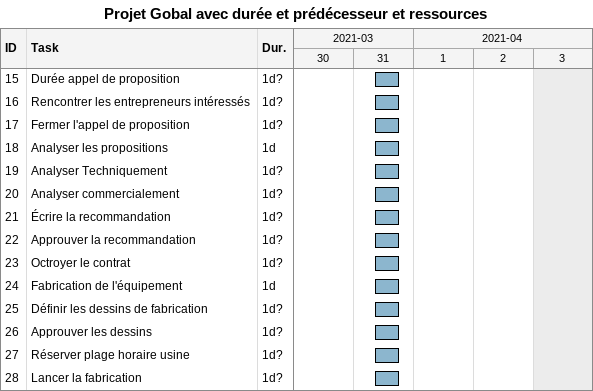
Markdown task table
Projet Gobal avec durée et prédécesseur et ressources

| ID | Task | Duration | Start | Finish |
|---|---|---|---|---|
| 15 | Durée appel de proposition | 1d? | 2021-03-31 | 2021-03-31 |
| 16 | Rencontrer les entrepreneurs intéressés | 1d? | 2021-03-31 | 2021-03-31 |
| 17 | Fermer l'appel de proposition | 1d? | 2021-03-31 | 2021-03-31 |
| 18 | Analyser les propositions | 1d | 2021-03-31 | 2021-03-31 |
| 19 | Analyser Techniquement | 1d? | 2021-03-31 | 2021-03-31 |
| 20 | Analyser commercialement | 1d? | 2021-03-31 | 2021-03-31 |
| 21 | Écrire la recommandation | 1d? | 2021-03-31 | 2021-03-31 |
| 22 | Approuver la recommandation | 1d? | 2021-03-31 | 2021-03-31 |
| 23 | Octroyer le contrat | 1d? | 2021-03-31 | 2021-03-31 |
| 24 | Fabrication de l'équipement | 1d | 2021-03-31 | 2021-03-31 |
| 25 | Définir les dessins de fabrication | 1d? | 2021-03-31 | 2021-03-31 |
| 26 | Approuver les dessins | 1d? | 2021-03-31 | 2021-03-31 |
| 27 | Réserver plage horaire usine | 1d? | 2021-03-31 | 2021-03-31 |
| 28 | Lancer la fabrication | 1d? | 2021-03-31 | 2021-03-31 |
